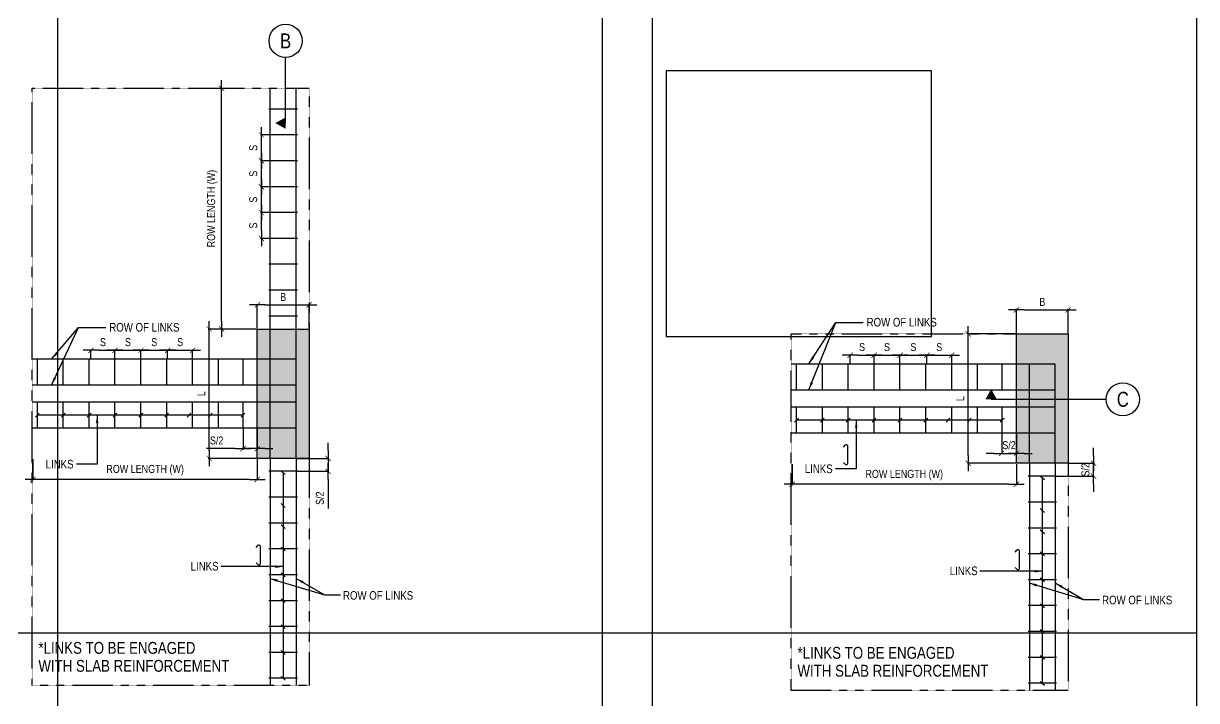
# Model space of a CAD drawing. Header units: millimetres. Extents: x 2186 to 89875, y -16050 to 57150.
# Drawn here: x 54701 to 89875, y 221 to 20525 of the extents above; entities that cross this region are included whole.
import ezdxf
from ezdxf.enums import TextEntityAlignment as Align

# ---------------------------------------------------------------- set-up
doc = ezdxf.new("R2010")
doc.units = ezdxf.units.MM
doc.linetypes.add('PHANTOM2', pattern=[1.25, 0.625, -0.125, 0.125, -0.125, 0.125, -0.125])
for name, color, linetype in [('2NDCOLUMN', 1, 'Continuous'), ('COULMN', 4, 'Continuous'), ('DIM', 4, 'Continuous'), ('RFT-DIM', 2, 'Continuous'), ('S-G-DIMS', 1, 'Continuous'), ('S-G-LEDR', 2, 'Continuous'), ('S-G-STTL', 4, 'Continuous'), ('S-LOCI-REBAR-1', 4, 'Continuous')]:
    doc.layers.add(name, color=color, linetype=linetype)
doc.layers.add('NPLT-JLA', color=193, linetype='Continuous', plot=False)
doc.styles.add('ARIAL', font='arial.ttf', dxfattribs={"width": 0.8})
doc.dimstyles.new('ARIALDIMS', dxfattribs={"dimscale": 12, "dimtxt": 20, "dimasz": 19.5, "dimexe": 2.25, "dimexo": 1.75, "dimgap": 10, "dimtad": 1, "dimzin": 3, "dimdsep": 46, "dimtxsty": 'ARIAL', "dimblk1": 'nyatick', "dimblk2": 'nyatick', "dimsah": 1, "dimcen": 2.25, "dimclrd": 1, "dimclre": 1, "dimclrt": 2, "dimadec": 0, "dimazin": 0, "dimtfac": 1, "dimtmove": 0, "dimatfit": 3, "dimfxl": 1, "dimfrac": 2, "dimtolj": 1, "dimtzin": 0, "dimarcsym": 0})

# ---------------------------------------------------------------- blocks, each defined once
blk = doc.blocks.new('nyatick')
at = {"layer": 'S-G-DIMS'}
blk.add_line((-1.005000000008295, 9.094947017729282e-13), (1.004999999997381, 9.094947017729282e-13), dxfattribs=at)
at = {"layer": 'S-G-DIMS', "const_width": 0.07999999999999999}
blk.add_lwpolyline([(0.3399999999928696, 0.3400000000001455), (-0.3400000000037835, -0.339999999999236)], dxfattribs=at)
blk = doc.blocks.new('*D694')
at = {"layer": 'Defpoints', "color": 0, "transparency": 16777216}
for p in [(59703.18899035253, 18584.37367250367), (60641.72878402803, 18584.37367250367), (61323.6826482107, 11362.0962116281)]:
    blk.add_point(p, dxfattribs=at)
at = {"layer": 'S-G-DIMS', "color": 1, "lineweight": -2, "transparency": 16777216}
for p, q in [((59724.18899035253, 18584.37367250367), (60668.72878402803, 18584.37367250367)), ((60641.72878402804, 11596.0962116281), (60641.72878402803, 18350.37367250367)), ((61302.6826482107, 11362.0962116281), (60614.72878402804, 11362.0962116281))]:
    blk.add_line(p, q, dxfattribs=at)
at = {"layer": 'S-G-DIMS', "color": 1, "lineweight": -2, "transparency": 16777216, "xscale": 234, "yscale": 234, "zscale": 234}
for p, rotation in [((60641.72878402803, 18584.37367250367), 90), ((60641.72878402804, 11362.0962116281), 270)]:
    blk.add_blockref('nyatick', p, dxfattribs=dict(at, rotation=rotation))
at = {"layer": 'S-G-DIMS', "color": 2, "transparency": 16777216, "insert": (60364.32087134044, 14973.23494206586), "char_height": 240, "attachment_point": 5, "rotation": 90, "style": 'ARIAL'}
blk.add_mtext('\\A1;ROW LENGTH (W)', dxfattribs=at)
blk = doc.blocks.new('*D695')
at = {"layer": 'Defpoints', "color": 0, "transparency": 16777216}
for p in [(60270.19857833412, 11362.0962116281), (61713.12294096948, 11362.0962116281), (61713.12294096948, 7482.383704910138)]:
    blk.add_point(p, dxfattribs=at)
at = {"layer": 'S-G-DIMS', "color": 1, "lineweight": -2, "transparency": 16777216}
for p, q in [((61692.12294096948, 11362.0962116281), (60243.19857833412, 11362.0962116281)), ((60270.19857833412, 7716.383704910138), (60270.19857833412, 11128.0962116281)), ((61692.12294096948, 7482.383704910138), (60243.19857833412, 7482.383704910138))]:
    blk.add_line(p, q, dxfattribs=at)
at = {"layer": 'S-G-DIMS', "color": 1, "lineweight": -2, "transparency": 16777216, "xscale": 234, "yscale": 234, "zscale": 234}
for p, rotation in [((60270.19857833412, 11362.0962116281), 90), ((60270.19857833412, 7482.383704910138), 270)]:
    blk.add_blockref('nyatick', p, dxfattribs=dict(at, rotation=rotation))
at = {"layer": 'S-G-DIMS', "color": 2, "transparency": 16777216, "insert": (60030.19857833411, 9422.239958269098), "char_height": 240, "attachment_point": 5, "rotation": 90, "style": 'ARIAL'}
blk.add_mtext('\\A1;L', dxfattribs=at)
blk = doc.blocks.new('*D643')
at = {"layer": 'Defpoints', "color": 0, "transparency": 16777216}
for p in [(63265.00768886422, 12083.23664926975), (61713.12294096945, 11362.09621162809), (63265.00768886422, 11362.09621162809)]:
    blk.add_point(p, dxfattribs=at)
at = {"layer": 'S-G-DIMS', "color": 1, "lineweight": -2, "transparency": 16777216}
for p, q in [((61713.12294096945, 11383.09621162809), (61713.12294096945, 12110.23664926975)), ((61947.12294096945, 12083.23664926975), (63031.00768886422, 12083.23664926975)), ((63265.00768886422, 11383.09621162809), (63265.00768886422, 12110.23664926975))]:
    blk.add_line(p, q, dxfattribs=at)
at = {"layer": 'S-G-DIMS', "color": 1, "lineweight": -2, "transparency": 16777216, "xscale": 234, "yscale": 234, "zscale": 234, "rotation": 180}
blk.add_blockref('nyatick', (61713.12294096945, 12083.23664926975), dxfattribs=at)
at = {"layer": 'S-G-DIMS', "color": 1, "lineweight": -2, "transparency": 16777216, "xscale": 234, "yscale": 234, "zscale": 234}
blk.add_blockref('nyatick', (63265.00768886422, 12083.23664926975), dxfattribs=at)
at = {"layer": 'S-G-DIMS', "color": 2, "transparency": 16777216, "insert": (62489.06531491684, 12323.23664926975), "char_height": 240, "attachment_point": 5, "style": 'ARIAL'}
blk.add_mtext('\\A1;B', dxfattribs=at)
blk = doc.blocks.new('*D690')
at = {"layer": 'Defpoints', "color": 0, "transparency": 16777216}
for p in [(57445.43965676561, 10722.9203110379), (56723.86843794235, 10456.82966886924), (57445.43965676561, 10456.82966886924)]:
    blk.add_point(p, dxfattribs=at)
at = {"layer": 'S-G-DIMS', "color": 1, "lineweight": -2, "transparency": 16777216}
for p, q in [((56723.86843794235, 10477.82966886924), (56723.86843794235, 10749.9203110379)), ((56957.86843794235, 10722.9203110379), (57211.43965676561, 10722.9203110379)), ((57445.43965676561, 10477.82966886924), (57445.43965676561, 10749.9203110379))]:
    blk.add_line(p, q, dxfattribs=at)
at = {"layer": 'S-G-DIMS', "color": 1, "lineweight": -2, "transparency": 16777216, "xscale": 234, "yscale": 234, "zscale": 234, "rotation": 180}
blk.add_blockref('nyatick', (56723.86843794235, 10722.9203110379), dxfattribs=at)
at = {"layer": 'S-G-DIMS', "color": 1, "lineweight": -2, "transparency": 16777216, "xscale": 234, "yscale": 234, "zscale": 234}
blk.add_blockref('nyatick', (57445.43965676561, 10722.9203110379), dxfattribs=at)
at = {"layer": 'S-G-DIMS', "color": 2, "transparency": 16777216, "insert": (57084.65404735398, 10967.01308047856), "char_height": 240, "attachment_point": 5, "style": 'ARIAL'}
blk.add_mtext('\\A1;S', dxfattribs=at)
blk = doc.blocks.new('*D627')
at = {"layer": 'Defpoints', "color": 0, "transparency": 16777216}
for p in [(58221.38212171028, 10722.9203110379), (57445.43965676561, 10456.82966886924), (58221.38212171028, 10456.82966886924)]:
    blk.add_point(p, dxfattribs=at)
at = {"layer": 'S-G-DIMS', "color": 1, "lineweight": -2, "transparency": 16777216}
for p, q in [((57445.43965676561, 10477.82966886924), (57445.43965676561, 10749.9203110379)), ((57679.43965676561, 10722.9203110379), (57987.38212171028, 10722.9203110379)), ((58221.38212171028, 10477.82966886924), (58221.38212171028, 10749.9203110379))]:
    blk.add_line(p, q, dxfattribs=at)
at = {"layer": 'S-G-DIMS', "color": 1, "lineweight": -2, "transparency": 16777216, "xscale": 234, "yscale": 234, "zscale": 234, "rotation": 180}
blk.add_blockref('nyatick', (57445.43965676561, 10722.9203110379), dxfattribs=at)
at = {"layer": 'S-G-DIMS', "color": 1, "lineweight": -2, "transparency": 16777216, "xscale": 234, "yscale": 234, "zscale": 234}
blk.add_blockref('nyatick', (58221.38212171028, 10722.9203110379), dxfattribs=at)
at = {"layer": 'S-G-DIMS', "color": 2, "transparency": 16777216, "insert": (57833.41088923794, 10967.01308047856), "char_height": 240, "attachment_point": 5, "style": 'ARIAL'}
blk.add_mtext('\\A1;S', dxfattribs=at)
blk = doc.blocks.new('*D628')
at = {"layer": 'Defpoints', "color": 0, "transparency": 16777216}
for p in [(59024.51007321972, 10722.91157529785), (58221.38212171028, 10456.82966886924), (59024.51007321972, 10456.82966886924)]:
    blk.add_point(p, dxfattribs=at)
at = {"layer": 'S-G-DIMS', "color": 1, "lineweight": -2, "transparency": 16777216}
for p, q in [((58221.38212171028, 10477.82966886924), (58221.38212171028, 10749.91157529785)), ((58455.38212171028, 10722.91157529785), (58790.51007321972, 10722.91157529785)), ((59024.51007321972, 10477.82966886924), (59024.51007321972, 10749.91157529785))]:
    blk.add_line(p, q, dxfattribs=at)
at = {"layer": 'S-G-DIMS', "color": 1, "lineweight": -2, "transparency": 16777216, "xscale": 234, "yscale": 234, "zscale": 234, "rotation": 180}
blk.add_blockref('nyatick', (58221.38212171028, 10722.91157529785), dxfattribs=at)
at = {"layer": 'S-G-DIMS', "color": 1, "lineweight": -2, "transparency": 16777216, "xscale": 234, "yscale": 234, "zscale": 234}
blk.add_blockref('nyatick', (59024.51007321972, 10722.91157529785), dxfattribs=at)
at = {"layer": 'S-G-DIMS', "color": 2, "transparency": 16777216, "insert": (58622.946097465, 10967.0043447385), "char_height": 240, "attachment_point": 5, "style": 'ARIAL'}
blk.add_mtext('\\A1;S', dxfattribs=at)
blk = doc.blocks.new('*D629')
at = {"layer": 'Defpoints', "color": 0, "transparency": 16777216}
for p in [(59773.26691510371, 10722.90939136283), (59024.51007321972, 10456.82966886924), (59773.26691510371, 10456.82966886924)]:
    blk.add_point(p, dxfattribs=at)
at = {"layer": 'S-G-DIMS', "color": 1, "lineweight": -2, "transparency": 16777216}
for p, q in [((59024.51007321972, 10477.82966886924), (59024.51007321972, 10749.90939136283)), ((59258.51007321972, 10722.90939136283), (59539.26691510371, 10722.90939136283)), ((59773.26691510371, 10477.82966886924), (59773.26691510371, 10749.90939136283))]:
    blk.add_line(p, q, dxfattribs=at)
at = {"layer": 'S-G-DIMS', "color": 1, "lineweight": -2, "transparency": 16777216, "xscale": 234, "yscale": 234, "zscale": 234, "rotation": 180}
blk.add_blockref('nyatick', (59024.51007321972, 10722.90939136283), dxfattribs=at)
at = {"layer": 'S-G-DIMS', "color": 1, "lineweight": -2, "transparency": 16777216, "xscale": 234, "yscale": 234, "zscale": 234}
blk.add_blockref('nyatick', (59773.26691510371, 10722.90939136283), dxfattribs=at)
at = {"layer": 'S-G-DIMS', "color": 2, "transparency": 16777216, "insert": (59398.88849416171, 10967.00216080349), "char_height": 240, "attachment_point": 5, "style": 'ARIAL'}
blk.add_mtext('\\A1;S', dxfattribs=at)
blk = doc.blocks.new('*D630')
at = {"layer": 'Defpoints', "color": 0, "transparency": 16777216}
for p in [(61836.0167406243, 14853.83630290892), (62102.11006721275, 14853.83630290892), (62102.11006721275, 14077.89511192634)]:
    blk.add_point(p, dxfattribs=at)
at = {"layer": 'S-G-DIMS', "color": 1, "lineweight": -2, "transparency": 16777216}
for p, q in [((62081.11006721275, 14853.83630290892), (61809.0167406243, 14853.83630290892)), ((61836.0167406243, 14311.89511192634), (61836.0167406243, 14619.83630290892)), ((62081.11006721275, 14077.89511192634), (61809.0167406243, 14077.89511192634))]:
    blk.add_line(p, q, dxfattribs=at)
at = {"layer": 'S-G-DIMS', "color": 1, "lineweight": -2, "transparency": 16777216, "xscale": 234, "yscale": 234, "zscale": 234}
for p, rotation in [((61836.0167406243, 14853.83630290892), 90), ((61836.0167406243, 14077.89511192634), 270)]:
    blk.add_blockref('nyatick', p, dxfattribs=dict(at, rotation=rotation))
at = {"layer": 'S-G-DIMS', "color": 2, "transparency": 16777216, "insert": (61591.92397118363, 14465.86570741761), "char_height": 240, "attachment_point": 5, "rotation": 90, "style": 'ARIAL'}
blk.add_mtext('\\A1;S', dxfattribs=at)
blk = doc.blocks.new('*D631')
at = {"layer": 'Defpoints', "color": 0, "transparency": 16777216}
for p in [(61836.01696811753, 15629.77894984819), (62102.11006721275, 15629.77894984819), (62102.11006721275, 14853.83630290892)]:
    blk.add_point(p, dxfattribs=at)
at = {"layer": 'S-G-DIMS', "color": 1, "lineweight": -2, "transparency": 16777216}
for p, q in [((62081.11006721275, 15629.77894984819), (61809.01696811753, 15629.77894984819)), ((61836.01696811753, 15087.83630290892), (61836.01696811753, 15395.77894984819)), ((62081.11006721275, 14853.83630290892), (61809.01696811753, 14853.83630290892))]:
    blk.add_line(p, q, dxfattribs=at)
at = {"layer": 'S-G-DIMS', "color": 1, "lineweight": -2, "transparency": 16777216, "xscale": 234, "yscale": 234, "zscale": 234}
for p, rotation in [((61836.01696811753, 15629.77894984819), 90), ((61836.01696811753, 14853.83630290892), 270)]:
    blk.add_blockref('nyatick', p, dxfattribs=dict(at, rotation=rotation))
at = {"layer": 'S-G-DIMS', "color": 2, "transparency": 16777216, "insert": (61591.92419867686, 15241.80762637853), "char_height": 240, "attachment_point": 5, "rotation": 90, "style": 'ARIAL'}
blk.add_mtext('\\A1;S', dxfattribs=at)
blk = doc.blocks.new('*D632')
at = {"layer": 'Defpoints', "color": 0, "transparency": 16777216}
for p in [(61836.01887906066, 16405.72014083077), (62102.11006721275, 16405.72014083077), (62102.11006721275, 15629.77894984819)]:
    blk.add_point(p, dxfattribs=at)
at = {"layer": 'S-G-DIMS', "color": 1, "lineweight": -2, "transparency": 16777216}
for p, q in [((62081.11006721275, 16405.72014083077), (61809.01887906066, 16405.72014083077)), ((61836.01887906067, 15863.77894984819), (61836.01887906067, 16171.72014083077)), ((62081.11006721275, 15629.77894984819), (61809.01887906067, 15629.77894984819))]:
    blk.add_line(p, q, dxfattribs=at)
at = {"layer": 'S-G-DIMS', "color": 1, "lineweight": -2, "transparency": 16777216, "xscale": 234, "yscale": 234, "zscale": 234}
for p, rotation in [((61836.01887906066, 16405.72014083077), 90), ((61836.01887906067, 15629.77894984819), 270)]:
    blk.add_blockref('nyatick', p, dxfattribs=dict(at, rotation=rotation))
at = {"layer": 'S-G-DIMS', "color": 2, "transparency": 16777216, "insert": (61591.92610962, 16017.74954533946), "char_height": 240, "attachment_point": 5, "rotation": 90, "style": 'ARIAL'}
blk.add_mtext('\\A1;S', dxfattribs=at)
blk = doc.blocks.new('*D633')
at = {"layer": 'Defpoints', "color": 0, "transparency": 16777216}
for p in [(61836.01783259181, 17181.66424372671), (62102.11006721275, 17181.66424372671), (62102.11006721275, 16405.72014083077)]:
    blk.add_point(p, dxfattribs=at)
at = {"layer": 'S-G-DIMS', "color": 1, "lineweight": -2, "transparency": 16777216}
for p, q in [((62081.11006721275, 17181.66424372671), (61809.01783259181, 17181.66424372671)), ((61836.01783259181, 16639.72014083077), (61836.01783259181, 16947.66424372671)), ((62081.11006721275, 16405.72014083077), (61809.01783259181, 16405.72014083077))]:
    blk.add_line(p, q, dxfattribs=at)
at = {"layer": 'S-G-DIMS', "color": 1, "lineweight": -2, "transparency": 16777216, "xscale": 234, "yscale": 234, "zscale": 234}
for p, rotation in [((61836.01783259181, 17181.66424372671), 90), ((61836.01783259181, 16405.72014083077), 270)]:
    blk.add_blockref('nyatick', p, dxfattribs=dict(at, rotation=rotation))
at = {"layer": 'S-G-DIMS', "color": 2, "transparency": 16777216, "insert": (61591.92506315115, 16793.69219227872), "char_height": 240, "attachment_point": 5, "rotation": 90, "style": 'ARIAL'}
blk.add_mtext('\\A1;S', dxfattribs=at)
blk = doc.blocks.new('*D691')
at = {"layer": 'Defpoints', "color": 0, "transparency": 16777216}
for p in [(61284.37341040201, 8387.650247668993), (61713.12294096945, 8387.650247668993), (61713.12294096945, 7774.468269599914)]:
    blk.add_point(p, dxfattribs=at)
at = {"layer": 'S-G-DIMS', "color": 1, "lineweight": -2, "transparency": 16777216}
for p, q in [((61284.37341040201, 8366.650247668993), (61284.37341040201, 7747.468269599914)), ((61713.12294096945, 8366.650247668993), (61713.12294096945, 7747.468269599914)), ((61050.37341040201, 7774.468269599914), (60186.37677895351, 7774.468269599914)), ((61713.12294096945, 7774.468269599914), (61284.37341040201, 7774.468269599914)), ((61947.12294096945, 7774.468269599914), (62181.12294096945, 7774.468269599914))]:
    blk.add_line(p, q, dxfattribs=at)
at = {"layer": 'S-G-DIMS', "color": 1, "lineweight": -2, "transparency": 16777216, "xscale": 234, "yscale": 234, "zscale": 234}
blk.add_blockref('nyatick', (61284.37341040201, 7774.468269599914), dxfattribs=at)
at = {"layer": 'S-G-DIMS', "color": 1, "lineweight": -2, "transparency": 16777216, "xscale": 234, "yscale": 234, "zscale": 234, "rotation": 180}
blk.add_blockref('nyatick', (61713.12294096945, 7774.468269599914), dxfattribs=at)
at = {"layer": 'S-G-DIMS', "color": 2, "transparency": 16777216, "insert": (60494.57868891259, 8018.561039040569), "char_height": 240, "attachment_point": 5, "style": 'ARIAL'}
blk.add_mtext('\\A1;S/2', dxfattribs=at)
blk = doc.blocks.new('*D692')
at = {"layer": 'Defpoints', "color": 0, "transparency": 16777216}
for p in [(62876.02060811964, 7482.383704910138), (63833.10504637133, 7482.383704910139), (62876.02060811964, 7094.412745429672)]:
    blk.add_point(p, dxfattribs=at)
at = {"layer": 'S-G-DIMS', "color": 1, "lineweight": -2, "transparency": 16777216}
for p, q in [((63833.10504637133, 7716.383704910139), (63833.10504637133, 7950.383704910139)), ((62897.02060811964, 7482.383704910138), (63860.10504637133, 7482.383704910139)), ((63833.10504637133, 7482.383704910139), (63833.10504637133, 7094.412745429673)), ((62897.02060811964, 7094.412745429672), (63860.10504637133, 7094.412745429673)), ((63833.10504637133, 6860.412745429673), (63833.10504637133, 5980.655919721809))]:
    blk.add_line(p, q, dxfattribs=at)
at = {"layer": 'S-G-DIMS', "color": 1, "lineweight": -2, "transparency": 16777216, "xscale": 234, "yscale": 234, "zscale": 234}
for p, rotation in [((63833.10504637133, 7482.383704910139), 270), ((63833.10504637133, 7094.412745429673), 90)]:
    blk.add_blockref('nyatick', p, dxfattribs=dict(at, rotation=rotation))
at = {"layer": 'S-G-DIMS', "color": 2, "transparency": 16777216, "insert": (63589.01227693066, 6288.857829680863), "char_height": 240, "attachment_point": 5, "rotation": 90, "style": 'ARIAL'}
blk.add_mtext('\\A1;S/2', dxfattribs=at)
blk = doc.blocks.new('*D642')
at = {"layer": 'Defpoints', "color": 0, "transparency": 16777216}
for p in [(54986.31686427628, 7482.383704910135), (61713.12294096945, 7482.383704910135), (54986.31686427628, 6852.707921633089)]:
    blk.add_point(p, dxfattribs=at)
at = {"layer": 'S-G-DIMS', "color": 1, "lineweight": -2, "transparency": 16777216}
for p, q in [((54986.31686427628, 7461.383704910135), (54986.31686427628, 6825.707921633089)), ((61713.12294096945, 7461.383704910135), (61713.12294096945, 6825.707921633089)), ((61479.12294096945, 6852.707921633089), (55220.31686427628, 6852.707921633089))]:
    blk.add_line(p, q, dxfattribs=at)
at = {"layer": 'S-G-DIMS', "color": 1, "lineweight": -2, "transparency": 16777216, "xscale": 234, "yscale": 234, "zscale": 234, "rotation": 180}
blk.add_blockref('nyatick', (54986.31686427628, 6852.707921633089), dxfattribs=at)
at = {"layer": 'S-G-DIMS', "color": 1, "lineweight": -2, "transparency": 16777216, "xscale": 234, "yscale": 234, "zscale": 234}
blk.add_blockref('nyatick', (61713.12294096945, 6852.707921633089), dxfattribs=at)
at = {"layer": 'S-G-DIMS', "color": 2, "transparency": 16777216, "insert": (58349.71990262286, 7130.115834320674), "char_height": 240, "attachment_point": 5, "style": 'ARIAL'}
blk.add_mtext('\\A1;ROW LENGTH (W)', dxfattribs=at)
blk = doc.blocks.new('*D703')
at = {"layer": 'Defpoints', "color": 0, "transparency": 16777216}
for p in [(83031.57233696282, 11214.10062974962), (84474.4972583784, 11214.10062974962), (84474.49725873384, 7334.388632403217)]:
    blk.add_point(p, dxfattribs=at)
at = {"layer": 'S-G-DIMS', "color": 1, "lineweight": -2, "transparency": 16777216}
for p, q in [((84453.4972583784, 11214.10062974962), (83004.57233696282, 11214.10062974962)), ((83031.57233696282, 7568.388632403216), (83031.57233696282, 10980.10062974962)), ((84453.49725873384, 7334.388632403217), (83004.57233696282, 7334.388632403216))]:
    blk.add_line(p, q, dxfattribs=at)
at = {"layer": 'S-G-DIMS', "color": 1, "lineweight": -2, "transparency": 16777216, "xscale": 234, "yscale": 234, "zscale": 234}
for p, rotation in [((83031.57233696282, 11214.10062974962), 90), ((83031.57233696282, 7334.388632403216), 270)]:
    blk.add_blockref('nyatick', p, dxfattribs=dict(at, rotation=rotation))
at = {"layer": 'S-G-DIMS', "color": 2, "transparency": 16777216, "insert": (82791.57233696281, 9274.244631076392), "char_height": 240, "attachment_point": 5, "rotation": 90, "style": 'ARIAL'}
blk.add_mtext('\\A1;L', dxfattribs=at)
blk = doc.blocks.new('*D667')
at = {"layer": 'Defpoints', "color": 0, "transparency": 16777216}
for p in [(86026.3820574591, 11935.24119251256), (84474.49725908926, 11214.10062974961), (86026.3820574591, 11214.10062974961)]:
    blk.add_point(p, dxfattribs=at)
at = {"layer": 'S-G-DIMS', "color": 1, "lineweight": -2, "transparency": 16777216}
for p, q in [((84474.49725908926, 11235.10062974961), (84474.49725908926, 11962.24119251256)), ((86026.3820574591, 11235.10062974961), (86026.3820574591, 11962.24119251256)), ((84708.49725908926, 11935.24119251256), (85792.3820574591, 11935.24119251256))]:
    blk.add_line(p, q, dxfattribs=at)
at = {"layer": 'S-G-DIMS', "color": 1, "lineweight": -2, "transparency": 16777216, "xscale": 234, "yscale": 234, "zscale": 234, "rotation": 180}
blk.add_blockref('nyatick', (84474.49725908926, 11935.24119251256), dxfattribs=at)
at = {"layer": 'S-G-DIMS', "color": 1, "lineweight": -2, "transparency": 16777216, "xscale": 234, "yscale": 234, "zscale": 234}
blk.add_blockref('nyatick', (86026.3820574591, 11935.24119251256), dxfattribs=at)
at = {"layer": 'S-G-DIMS', "color": 2, "transparency": 16777216, "insert": (85250.43965827418, 12175.24119251256), "char_height": 240, "attachment_point": 5, "style": 'ARIAL'}
blk.add_mtext('\\A1;B', dxfattribs=at)
blk = doc.blocks.new('*D705')
at = {"layer": 'Defpoints', "color": 0, "transparency": 16777216}
for p in [(80206.81406268361, 10574.92621035363), (79485.24277916693, 10308.83449683402), (80206.81406268361, 10308.83449541219)]:
    blk.add_point(p, dxfattribs=at)
at = {"layer": 'S-G-DIMS', "color": 1, "lineweight": -2, "transparency": 16777216}
for p, q in [((79485.24277916693, 10329.83449683402), (79485.24277916693, 10601.92621035363)), ((79719.24277916693, 10574.92621035363), (79972.81406268361, 10574.92621035363)), ((80206.81406268361, 10329.83449541219), (80206.81406268361, 10601.92621035363))]:
    blk.add_line(p, q, dxfattribs=at)
at = {"layer": 'S-G-DIMS', "color": 1, "lineweight": -2, "transparency": 16777216, "xscale": 234, "yscale": 234, "zscale": 234, "rotation": 180}
blk.add_blockref('nyatick', (79485.24277916693, 10574.92621035363), dxfattribs=at)
at = {"layer": 'S-G-DIMS', "color": 1, "lineweight": -2, "transparency": 16777216, "xscale": 234, "yscale": 234, "zscale": 234}
blk.add_blockref('nyatick', (80206.81406268361, 10574.92621035363), dxfattribs=at)
at = {"layer": 'S-G-DIMS', "color": 2, "transparency": 16777216, "insert": (79846.02842092527, 10819.01897979429), "char_height": 240, "attachment_point": 5, "style": 'ARIAL'}
blk.add_mtext('\\A1;S', dxfattribs=at)
blk = doc.blocks.new('*D668')
at = {"layer": 'Defpoints', "color": 0, "transparency": 16777216}
for p in [(80982.75646186853, 10574.92621106454), (80206.81406161722, 10308.83449683402), (80982.75646186853, 10308.83449718948)]:
    blk.add_point(p, dxfattribs=at)
at = {"layer": 'S-G-DIMS', "color": 1, "lineweight": -2, "transparency": 16777216}
for p, q in [((80206.81406161722, 10329.83449683402), (80206.81406161722, 10601.92621106454)), ((80440.81406161722, 10574.92621106454), (80748.75646186853, 10574.92621106454)), ((80982.75646186853, 10329.83449718948), (80982.75646186853, 10601.92621106454))]:
    blk.add_line(p, q, dxfattribs=at)
at = {"layer": 'S-G-DIMS', "color": 1, "lineweight": -2, "transparency": 16777216, "xscale": 234, "yscale": 234, "zscale": 234, "rotation": 180}
blk.add_blockref('nyatick', (80206.81406161722, 10574.92621106454), dxfattribs=at)
at = {"layer": 'S-G-DIMS', "color": 1, "lineweight": -2, "transparency": 16777216, "xscale": 234, "yscale": 234, "zscale": 234}
blk.add_blockref('nyatick', (80982.75646186853, 10574.92621106454), dxfattribs=at)
at = {"layer": 'S-G-DIMS', "color": 2, "transparency": 16777216, "insert": (80594.78526174287, 10819.0189805052), "char_height": 240, "attachment_point": 5, "style": 'ARIAL'}
blk.add_mtext('\\A1;S', dxfattribs=at)
blk = doc.blocks.new('*D669')
at = {"layer": 'Defpoints', "color": 0, "transparency": 16777216}
for p in [(81785.88441977621, 10574.92621213092), (80982.75646151305, 10308.83449861132), (81785.88441977621, 10308.83449718948)]:
    blk.add_point(p, dxfattribs=at)
at = {"layer": 'S-G-DIMS', "color": 1, "lineweight": -2, "transparency": 16777216}
for p, q in [((80982.75646151305, 10329.83449861132), (80982.75646151305, 10601.92621213092)), ((81216.75646151305, 10574.92621213092), (81551.88441977621, 10574.92621213092)), ((81785.88441977621, 10329.83449718948), (81785.88441977621, 10601.92621213092))]:
    blk.add_line(p, q, dxfattribs=at)
at = {"layer": 'S-G-DIMS', "color": 1, "lineweight": -2, "transparency": 16777216, "xscale": 234, "yscale": 234, "zscale": 234, "rotation": 180}
blk.add_blockref('nyatick', (80982.75646151305, 10574.92621213092), dxfattribs=at)
at = {"layer": 'S-G-DIMS', "color": 1, "lineweight": -2, "transparency": 16777216, "xscale": 234, "yscale": 234, "zscale": 234}
blk.add_blockref('nyatick', (81785.88441977621, 10574.92621213092), dxfattribs=at)
at = {"layer": 'S-G-DIMS', "color": 2, "transparency": 16777216, "insert": (81384.32044064463, 10819.01898157158), "char_height": 240, "attachment_point": 5, "style": 'ARIAL'}
blk.add_mtext('\\A1;S', dxfattribs=at)
blk = doc.blocks.new('*D670')
at = {"layer": 'Defpoints', "color": 0, "transparency": 16777216}
for p in [(82534.64126059378, 10574.92621284184), (81785.88441942073, 10308.83449861132), (82534.64126059378, 10308.83449541219)]:
    blk.add_point(p, dxfattribs=at)
at = {"layer": 'S-G-DIMS', "color": 1, "lineweight": -2, "transparency": 16777216}
for p, q in [((81785.88441942073, 10329.83449861132), (81785.88441942073, 10601.92621284184)), ((82019.88441942073, 10574.92621284184), (82300.64126059378, 10574.92621284184)), ((82534.64126059378, 10329.83449541219), (82534.64126059378, 10601.92621284184))]:
    blk.add_line(p, q, dxfattribs=at)
at = {"layer": 'S-G-DIMS', "color": 1, "lineweight": -2, "transparency": 16777216, "xscale": 234, "yscale": 234, "zscale": 234, "rotation": 180}
blk.add_blockref('nyatick', (81785.88441942073, 10574.92621284184), dxfattribs=at)
at = {"layer": 'S-G-DIMS', "color": 1, "lineweight": -2, "transparency": 16777216, "xscale": 234, "yscale": 234, "zscale": 234}
blk.add_blockref('nyatick', (82534.64126059378, 10574.92621284184), dxfattribs=at)
at = {"layer": 'S-G-DIMS', "color": 2, "transparency": 16777216, "insert": (82160.26284000726, 10819.0189822825), "char_height": 240, "attachment_point": 5, "style": 'ARIAL'}
blk.add_mtext('\\A1;S', dxfattribs=at)
blk = doc.blocks.new('*D706')
at = {"layer": 'Defpoints', "color": 0, "transparency": 16777216}
for p in [(84032.15494187354, 8239.654763186052), (84474.49725873381, 8239.654763186052), (84474.49725873381, 7633.272837257391)]:
    blk.add_point(p, dxfattribs=at)
at = {"layer": 'S-G-DIMS', "color": 1, "lineweight": -2, "transparency": 16777216}
for p, q in [((84032.15494187354, 8218.654763186052), (84032.15494187354, 7606.272837257391)), ((84474.49725873381, 8218.654763186052), (84474.49725873381, 7606.272837257391)), ((83798.15494187354, 7633.272837257391), (83564.15494187354, 7633.272837257391)), ((84032.15494187354, 7633.272837257391), (84474.49725873381, 7633.272837257391)), ((84708.49725873381, 7633.272837257391), (84942.49725873381, 7633.272837257391))]:
    blk.add_line(p, q, dxfattribs=at)
at = {"layer": 'S-G-DIMS', "color": 1, "lineweight": -2, "transparency": 16777216, "xscale": 234, "yscale": 234, "zscale": 234}
blk.add_blockref('nyatick', (84032.15494187354, 7633.272837257391), dxfattribs=at)
at = {"layer": 'S-G-DIMS', "color": 1, "lineweight": -2, "transparency": 16777216, "xscale": 234, "yscale": 234, "zscale": 234, "rotation": 180}
blk.add_blockref('nyatick', (84474.49725873381, 7633.272837257391), dxfattribs=at)
at = {"layer": 'S-G-DIMS', "color": 2, "transparency": 16777216, "insert": (84253.32610030368, 7877.365606698046), "char_height": 240, "attachment_point": 5, "style": 'ARIAL'}
blk.add_mtext('\\A1;S/2', dxfattribs=at)
blk = doc.blocks.new('*D707')
at = {"layer": 'Defpoints', "color": 0, "transparency": 16777216}
for p in [(86026.38205836175, 7334.388632342565), (86788.89508389817, 7334.388632342565), (85639.42677174121, 6946.4174336994)]:
    blk.add_point(p, dxfattribs=at)
at = {"layer": 'S-G-DIMS', "color": 1, "lineweight": -2, "transparency": 16777216}
for p, q in [((86788.89508389817, 7568.388632342565), (86788.89508389817, 7802.388632342565)), ((86047.38205836175, 7334.388632342565), (86815.89508389817, 7334.388632342565)), ((86788.89508389817, 6946.4174336994), (86788.89508389817, 7334.388632342565)), ((85660.42677174121, 6946.4174336994), (86815.89508389817, 6946.4174336994)), ((86788.89508389817, 6712.4174336994), (86788.89508389817, 6478.4174336994))]:
    blk.add_line(p, q, dxfattribs=at)
at = {"layer": 'S-G-DIMS', "color": 1, "lineweight": -2, "transparency": 16777216, "xscale": 234, "yscale": 234, "zscale": 234}
for p, rotation in [((86788.89508389817, 7334.388632342565), 270), ((86788.89508389817, 6946.4174336994), 90)]:
    blk.add_blockref('nyatick', p, dxfattribs=dict(at, rotation=rotation))
at = {"layer": 'S-G-DIMS', "color": 2, "transparency": 16777216, "insert": (86544.8023144575, 7140.403033020956), "char_height": 240, "attachment_point": 5, "rotation": 90, "style": 'ARIAL'}
blk.add_mtext('\\A1;S/2', dxfattribs=at)
blk = doc.blocks.new('*D688')
at = {"layer": 'Defpoints', "color": 0, "transparency": 16777216}
for p in [(77747.69119448168, 7334.388640223297), (84474.49725908926, 7334.388632403214), (77747.69119448168, 6704.719011704517)]:
    blk.add_point(p, dxfattribs=at)
at = {"layer": 'S-G-DIMS', "color": 1, "lineweight": -2, "transparency": 16777216}
for p, q in [((77747.69119448168, 7313.388640223297), (77747.69119448168, 6677.719011704517)), ((84474.49725908926, 7313.388632403214), (84474.49725908926, 6677.719011704517)), ((84240.49725908926, 6704.719011704517), (77981.69119448168, 6704.719011704517))]:
    blk.add_line(p, q, dxfattribs=at)
at = {"layer": 'S-G-DIMS', "color": 1, "lineweight": -2, "transparency": 16777216, "xscale": 234, "yscale": 234, "zscale": 234, "rotation": 180}
blk.add_blockref('nyatick', (77747.69119448168, 6704.719011704517), dxfattribs=at)
at = {"layer": 'S-G-DIMS', "color": 1, "lineweight": -2, "transparency": 16777216, "xscale": 234, "yscale": 234, "zscale": 234}
blk.add_blockref('nyatick', (84474.49725908926, 6704.719011704517), dxfattribs=at)
at = {"layer": 'S-G-DIMS', "color": 2, "transparency": 16777216, "insert": (81111.09422678547, 6982.126924392102), "char_height": 240, "attachment_point": 5, "style": 'ARIAL'}
blk.add_mtext('\\A1;ROW LENGTH (W)', dxfattribs=at)

msp = doc.modelspace()

# ---------------------------------------------------------------- hatches: boundary and pattern name
for points in [[(61713.12294096945, 7482.383704910135), (63265.00768886422, 7482.383704910135), (63265.00768886422, 11362.09621162809), (61713.12294096945, 11362.09621162809)], [(84474.49725873381, 7334.388632403214), (86026.38205781457, 7334.388632403214), (86026.38205817001, 11214.10063188236), (84474.49725908926, 11214.1006333042)]]:
    msp.add_hatch(color=8).paths.add_polyline_path(points)

# ---------------------------------------------------------------- linework, layer by layer
at = {"color": 0, "linetype": 'ByBlock', "lineweight": -2}
msp.add_line((55543.52076603702, 9680.887021929972), (55625.59547882117, 9856.65435265741), dxfattribs=at)
at = {"layer": '2NDCOLUMN', "color": 1}
for p, q in [((62915.43258187128, 17957.60689066596), (62062.69809346105, 17957.60689066596)), ((62915.43258187128, 17181.6642437267), (62062.69809346105, 17181.6642437267)), ((62915.43258187128, 16405.72014083077), (62062.69809346105, 16405.72014083077)), ((62915.43258187128, 15629.77894984818), (62062.69809346105, 15629.77894984818)), ((62915.43258187128, 14853.83630290892), (62062.69809346105, 14853.83630290892)), ((62915.43258187128, 14077.89511192634), (62062.69809346105, 14077.89511192634)), ((62915.43258187128, 13301.95173700873), (62062.69809346105, 13301.95173700873)), ((62915.43258187128, 12526.00836209114), (62062.69809346105, 12526.00836209114)), ((62915.43258187128, 11750.06717110855), (62062.69809346105, 11750.06717110855)), ((55117.61253492348, 9680.887021929972), (55117.61253492348, 10456.82966886924)), ((55893.55490887084, 9680.887021929972), (55893.55490887084, 10456.82966886924)), ((56669.49737381551, 9680.887021929972), (56669.49737381551, 10456.82966886924)), ((57445.43965676561, 9680.887021929972), (57445.43965676561, 10456.82966886924)), ((58221.38212171028, 9680.887021929972), (58221.38212171028, 10456.82966886924)), ((58997.32454115633, 9680.887021929972), (58997.32454115633, 10456.82966886924)), ((59773.26691510371, 9680.887021929972), (59773.26691510371, 10456.82966886924)), ((59773.26691510371, 9680.887021929972), (59773.26691510371, 10456.82966886924)), ((60549.20938004839, 9680.887021929972), (60549.20938004839, 10456.82966886924)), ((61284.37341040201, 9680.887021929972), (61284.37341040201, 10456.82966886924)), ((77878.98686335157, 9532.892097293654), (77878.9868629961, 10308.83449718948)), ((78654.92926324741, 9532.892095871823), (78654.92926289194, 10308.83449541219)), ((79430.87166278777, 9532.892097293654), (79430.87166314322, 10308.83449541219)), ((80206.81406197269, 9532.892095516363), (80206.81406197269, 10308.83449541219)), ((80982.75646151305, 9532.892095516363), (80982.75646151305, 10308.83449541219)), ((81758.69886069797, 9532.892097293654), (81758.69886105342, 10308.83449541219)), ((82534.64126023834, 9532.892095516363), (82534.64126023834, 10308.83449541219)), ((82534.64126023834, 9532.892095516363), (82534.64126023834, 10308.83449541219)), ((83310.58366013417, 9532.892095871823), (83310.5836597787, 10308.83449541219)), ((84045.7477217681, 9532.892095871823), (84045.74772105721, 10308.83449683402)), ((55117.61253492348, 8387.650247668993), (55117.61253492348, 9163.592166629911)), ((55893.55490887084, 8387.650247668993), (55893.55490887084, 9163.592166629911)), ((56669.49737381551, 8387.650247668993), (56669.49737381551, 9163.592166629911)), ((57445.43965676561, 8387.650247668993), (57445.43965676561, 9163.592166629911)), ((58221.38212171028, 8387.650247668993), (58221.38212171028, 9163.592166629911)), ((58997.32454115633, 8387.650247668993), (58997.32454115633, 9163.592166629911)), ((59773.26691510371, 8387.650247668993), (59773.26691510371, 9163.592166629911)), ((59773.26691510371, 8387.650247668993), (59773.26691510371, 9163.592166629911)), ((60549.20938004839, 8387.650247668993), (60549.20938004839, 9163.592166629911)), ((61284.37341040201, 8387.650247668993), (61284.37341040201, 9163.592166629911)), ((77878.98686406249, 8239.654763541512), (77878.9868629961, 9015.597163081875)), ((78654.92926431377, 8239.654763541512), (78654.92926431377, 9015.597163081875)), ((79430.87166314322, 8239.654763541512), (79430.87166314322, 9015.597163081875)), ((80206.81406197269, 8239.654763541512), (80206.81406197269, 9015.597163081875)), ((80982.75646151305, 8239.654763541512), (80982.75646151305, 9015.597162015503)), ((81758.69886105342, 8239.654763541512), (81758.69886140889, 9015.597163081875)), ((82534.64126059378, 8239.654763186052), (82534.64126023834, 9015.597163081875)), ((82534.64126059378, 8239.654763186052), (82534.64126023834, 9015.597163081875)), ((83310.58366013417, 8239.654763186052), (83310.58366013417, 9015.597162015503)), ((84045.7477217681, 8239.654763541512), (84045.74772212357, 9015.597163081875)), ((62915.43258187128, 7094.412745429669), (62062.69809346105, 7094.412745429669)), ((85676.80691492034, 6946.417433699396), (84824.07240304988, 6946.417433699396)), ((62915.43258187128, 6318.470826468743), (62062.69809346105, 6318.470826468743)), ((85676.80691456486, 6170.475034869945), (84824.07240304988, 6170.475034869945)), ((62915.43258187128, 5542.528179529487), (62062.69809346105, 5542.528179529487)), ((85676.80691456486, 5394.532633907736), (84824.07240269441, 5394.532633907736)), ((62915.43258187128, 4766.584804611884), (62062.69809346105, 4766.584804611884)), ((85676.80691456486, 4618.590235078285), (84824.07240269441, 4618.590235078285)), ((62915.43258187128, 3990.642885650966), (62062.69809346105, 3990.642885650966)), ((85676.80691456486, 3842.647835537915), (84824.07240304988, 3842.647835537915)), ((62915.43258187128, 3214.700238711703), (62062.69809346105, 3214.700238711703)), ((85676.80691456486, 3066.705436708457), (84824.07240304988, 3066.705436708457)), ((62915.43258187128, 2438.759047729123), (62062.69809346105, 2438.759047729123)), ((85676.80691456486, 2290.763037523546), (84824.07240269441, 2290.763036457174)), ((62915.43258187128, 1662.815672811521), (62062.69809346105, 1662.815672811521)), ((85676.80691492034, 1514.820637983175), (84824.07240269441, 1514.820637983175)), ((62915.43258187128, 886.8722978939259), (62062.69809346105, 886.8722978939259)), ((85676.80691456486, 738.8782380873381), (84824.07240304988, 738.8782380873381))]:
    msp.add_line(p, q, dxfattribs=at)
at = {"layer": 'COULMN', "color": 4}
for points in [[(61713.12294096945, 11362.09621162809), (63265.00768886422, 11362.09621162809), (63265.00768886422, 7482.383704910135), (61713.12294096945, 7482.383704910135)], [(84474.49725837837, 11214.10062974961), (86026.3820574591, 11214.10062974961), (86026.38205781457, 7334.388632403214), (84474.49725873381, 7334.388632403214)]]:
    msp.add_lwpolyline(points, close=True, dxfattribs=at)
at = {"layer": 'DIM', "color": 2}
for p, q in [((55174.51446124158, 8837.717759395535), (55060.71065410401, 8713.524654903369)), ((55950.4567896903, 8837.717759395535), (55836.65302805137, 8713.524654903369)), ((56726.39925463501, 8837.717759395535), (56612.59540199875, 8713.524654903369)), ((57502.34167408102, 8837.717759395535), (57388.5378214448, 8713.524654903369)), ((58278.28404802841, 8837.717759395535), (58164.48019539219, 8713.524654903369)), ((59054.22646747442, 8837.717759395535), (58940.4226148382, 8713.524654903369)), ((59720.46177788096, 8837.717759395535), (59606.65792524471, 8713.524654903369)), ((60355.61760009316, 8837.717759395535), (60241.81374745694, 8713.524654903369)), ((61341.27529122148, 8837.717759395535), (61227.47148408389, 8713.524654903369)), ((61284.37341040201, 8775.621207149452), (55117.61253492348, 8775.621207149452)), ((77935.88878256053, 8689.72176874015), (77822.08494627537, 8565.530157527777)), ((84045.74772212357, 8627.625961889862), (77878.98686406249, 8627.625962956234)), ((78711.8311821009, 8689.72176874015), (78598.02734510481, 8565.530157527777)), ((79487.77358128579, 8689.72176874015), (79373.96974428973, 8565.530157527777)), ((80263.7159804707, 8689.721767673778), (80149.91214418557, 8565.530157527777)), ((81039.6583800111, 8689.721767673778), (80925.85454301501, 8565.530156105939)), ((81815.60077955146, 8689.72176874015), (81701.7969432663, 8565.530157527777)), ((82481.83611626187, 8689.72176874015), (82368.03227926581, 8565.530157527777)), ((83116.99192141209, 8689.721767673778), (83003.18808441603, 8565.530156105939)), ((84102.6496399107, 8689.721767673778), (83988.845803981, 8565.530156105939)), ((62426.96953614775, 7110.535281685166), (62551.16113918458, 6996.733339992075)), ((62489.06536041549, 7053.634310838621), (62489.06536041549, 886.8722978939259)), ((85188.343854623, 6962.541015001923), (85312.53546512447, 6848.737178361313)), ((85250.43965969601, 6905.639096148436), (85250.43965862965, 738.8782380873381)), ((62426.96953614775, 6124.879546998636), (62551.16113918458, 6011.07542137053)), ((85188.34385391208, 5976.883295081505), (85312.53546547994, 5863.079458440887)), ((62426.96953614775, 5489.722814813496), (62551.16113918458, 5375.91868918539)), ((85188.34385284572, 5341.727490286736), (85312.53546441355, 5227.923653290658)), ((62426.96953614775, 4823.486503436776), (62551.16113918458, 4709.682377808662)), ((85188.34385284572, 4675.492154642699), (85312.53546441355, 4561.688317291169)), ((62426.96953614775, 4047.544584475858), (62551.16113918458, 3933.740458847744)), ((85188.34385426756, 3899.54975439141), (85312.53546547994, 3785.745918461711)), ((62426.96953614775, 3271.603393493271), (62551.16113918458, 3157.798539886826)), ((85188.34385355664, 3123.607355561951), (85312.53546512447, 3009.803518921341)), ((62426.96953614775, 2495.660018575676), (62551.16113918458, 2381.856620925901)), ((85188.34385391208, 2347.664956021581), (85312.53546441355, 2233.861118670051)), ((62426.96953614775, 1719.716643658074), (62551.16113918458, 1605.914701964975)), ((85188.34385284572, 1571.722557192123), (85312.5354640581, 1457.918719129681)), ((62426.96953614775, 943.7747246971485), (62551.16113918458, 829.9705990690418)), ((85188.34385355664, 795.7801569408402), (85312.5354640581, 681.9763203002221))]:
    msp.add_line(p, q, dxfattribs=at)
at = {"layer": 'NPLT-JLA'}
for p, q in [((55725, 57150), (55725, -16050.00000125124)), ((55725, 57150), (55725, 2250)), ((72050, 57150), (72049.99999999999, -16050.00000125124)), ((72050, 57150), (72050, 2250)), ((73550, 57150), (73550, -16050.00000125124)), ((73550, 57149.99997961037), (73550, 2249.999979610367)), ((89875, 57150), (89875, -16050.00000125124)), ((89875, 57149.99997961037), (89875, 2249.999979610367)), ((2250, 2249.999979610367), (89875, 2249.999979610367)), ((20075, 2249.999999374377), (89875, 2249.999999374377))]:
    msp.add_line(p, q, dxfattribs=at)
msp.add_lwpolyline([(73967.07880990612, 11138.06393337729), (81930.49344405244, 11138.06393337729), (81930.49344405244, 19101.47856752363), (73967.07880990612, 19101.47856752363)], close=True, dxfattribs=at)
at = {"layer": 'RFT-DIM', "linetype": 'PHANTOM2'}
for points in [[(54958.59139977919, 18584.37367250367), (63265.00768886422, 18584.37367250367), (63265.00768886422, 667.0694303795972), (54958.59139977919, 667.0694303795972)], [(77719.96576090943, 11214.10062974961), (86026.3820574591, 11214.10062974961), (86026.3820599473, 519.0754299345208), (77719.96576339763, 519.0754313563593)]]:
    msp.add_lwpolyline(points, close=True, dxfattribs=at)
at = {"layer": 'S-G-STTL'}
for p, q in [((62561.10719032737, 17536.16498991014), (62561.10719138413, 19504.26122017675)), ((83717.535347628, 9253.899863597813), (87167.78450706514, 9253.899862541075))]:
    msp.add_line(p, q, dxfattribs=at)
for points in [[(62252.41690206595, 17536.16499029598, 0, 341.414655744795, 0), (62561.10719032737, 17536.16498991014, 341.414655744795, 341.414655744795, 0)], [(83717.53534801383, 9562.590151859236, 0, 341.414655744795, 0), (83717.535347628, 9253.899863597813, 341.414655744795, 341.414655744795, 0)]]:
    msp.add_lwpolyline(points, format="xyseb", dxfattribs=at)
for centre in [(62561.10719133329, 20001.9746348109), (87665.49792169928, 9253.899862591905)]:
    msp.add_circle(centre, 497.7134146341489, dxfattribs=at)
at = {"layer": 'S-LOCI-REBAR-1'}
for p, q in [((62102.11006721272, 7482.383704910135), (62102.11006721272, 18584.37367250367)), ((62878.05244116011, 7482.383704910135), (62878.05244116011, 18584.37367250367)), ((62878.05244116011, 10456.82966886924), (54958.59139977919, 10456.82966886924)), ((85639.42677172093, 10308.83449541219), (77719.96576268671, 10308.83449541219)), ((84863.48437253601, 7334.388632403214), (84863.48437253601, 10308.83449541219)), ((85639.42677172093, 7334.388632403214), (85639.4267720764, 10308.83449541219)), ((62878.05244116011, 9680.887021929972), (54958.59139977919, 9680.887021929972)), ((85639.42677172093, 9532.892095871823), (77719.96576339763, 9532.892095871823)), ((62878.05244116011, 9163.592166629911), (54958.59149077648, 9163.592166629911)), ((85639.4267720764, 9015.597163081875), (77719.96576410855, 9015.597163081875)), ((62878.05244116011, 8387.650247668993), (54958.59149077648, 8387.650247668993)), ((85639.42677172093, 8239.654763541512), (77719.96576339763, 8239.654763186052)), ((62102.11006721272, 7482.383704910135), (62102.11006721272, 667.0694303795972)), ((62878.05244116011, 7482.383704910135), (62878.05244116011, 667.0694303795972)), ((84863.48437253601, 7334.388632403214), (84863.48437218057, 519.0754313563593)), ((85639.42677172093, 7334.388632403214), (85639.4267720764, 519.0754313563593))]:
    msp.add_line(p, q, dxfattribs=at)
for points in [[(79290.62900966962, 7819.051806500858), (79353.58507683987, 7886.335932384754, -0.6802555079897887), (79409.52397881387, 7864.246157691261), (79409.52397881387, 7316.432266520009, -0.6802555076203685), (79353.58507683987, 7294.341763848177), (79290.62900966962, 7361.625889732073)], [(61676.37982680282, 4810.699563926777), (61739.33589397307, 4877.983689810681, -0.6802555079897887), (61795.27479594707, 4855.893915117187), (61795.27479594707, 4308.080023945928, -0.6802555076203685), (61739.33589397307, 4285.989521274103), (61676.37982680282, 4353.273647157992)], [(84437.7541904191, 4672.096660137409), (84500.71025758935, 4739.380786021306, -0.6802555079897887), (84556.64915956336, 4717.291011327812), (84556.64915956336, 4169.47712015656, -0.6802555076203685), (84500.71025758935, 4147.386617484728), (84437.7541904191, 4214.670743368624)]]:
    msp.add_lwpolyline(points, format="xyb", dxfattribs=at)

# ---------------------------------------------------------------- texts
at = {"layer": 'S-G-LEDR', "color": 3, "style": 'ARIAL', "width": 0.8}
for p in [(79983.80739999615, 11437.89528117057), (57275.14512178296, 11284.30100510784), (64282.32961572902, 3243.86672777139), (87043.7039793453, 3105.263823982023)]:
    msp.add_text('ROW OF LINKS', height=258.6435112588685, dxfattribs=at).set_placement(p)
at = {"layer": 'S-G-LEDR', "color": 3, "char_height": 258.6435112588685, "width": 3134.729756863901, "attachment_point": 9, "style": 'ARIAL'}
for insert in [(56203.13233782211, 7176.315408156617), (78964.5067014384, 7037.712504367249), (60550.1872339074, 4116.472053109996), (83311.56159752369, 3977.869149320621)]:
    msp.add_mtext('{\\farial|b0|i0|c0|p34;LINKS}', dxfattribs=dict(at, insert=insert))
at = {"layer": 'S-G-LEDR', "color": 3, "char_height": 356, "width": 5817.720510889783, "attachment_point": 1, "line_spacing_factor": 0.9068371307723256, "style": 'ARIAL'}
for insert in [(55148.88749013859, 1977.617850884548), (77910.2618217658, 1829.622380264474)]:
    msp.add_mtext('\\W0.8000;*LINKS TO BE ENGAGED WITH SLAB REINFORCEMENT', dxfattribs=dict(at, insert=insert))
at = {"layer": 'S-G-STTL', "style": 'ARIAL', "width": 0.8}
for s, p in [('B', (62561.10719133329, 20001.9746348109)), ('C', (87665.49792169928, 9253.899862591905))]:
    msp.add_text(s, height=447.942073170734, dxfattribs=at).set_placement(p, align=Align.MIDDLE)

# ---------------------------------------------------------------- dimensions: what is measured, and where the dimension line sits
at = {"layer": 'S-G-DIMS'}
for base, p1, p2, angle, text, picture, middle in [((60641.72878402803, 18584.37367250367), (61323.68264821067, 11362.09621162809), (59703.1889903525, 18584.37367250367), 90, 'ROW LENGTH (W)', '*D694', (60364.32087134044, 14973.23494206586)), ((61836.01783259181, 17181.66424372671), (62102.11006721272, 16405.72014083077), (62102.11006721272, 17181.6642437267), 90, 'S', '*D633', (61591.92506315115, 16793.69219227872)), ((61836.01887906066, 16405.72014083077), (62102.11006721272, 15629.77894984818), (62102.11006721272, 16405.72014083077), 90, 'S', '*D632', (61591.92610962, 16017.74954533946)), ((61836.01696811753, 15629.77894984819), (62102.11006721272, 14853.83630290892), (62102.11006721272, 15629.77894984818), 90, 'S', '*D631', (61591.92419867686, 15241.80762637853)), ((61836.0167406243, 14853.83630290892), (62102.11006721272, 14077.89511192634), (62102.11006721272, 14853.83630290892), 90, 'S', '*D630', (61591.92397118363, 14465.86570741761)), ((60270.19857833412, 11362.0962116281), (61713.12294096945, 7482.383704910135), (61713.12294096945, 11362.09621162809), 90, 'L', '*D695', (60030.19857833411, 9422.239958269098)), ((83031.57233696282, 11214.10062974962), (84474.49725873381, 7334.388632403214), (84474.49725837837, 11214.10062974961), 90, 'L', '*D703', (82791.57233696281, 9274.244631076392)), ((54986.31686427628, 6852.707921633089), (61713.12294096945, 7482.383704910135), (54986.31686427628, 7482.383704910135), 180, 'ROW LENGTH (W)', '*D642', (58349.71990262286, 7130.115834320674)), ((77747.69119448168, 6704.719011704517), (84474.49725908926, 7334.388632403214), (77747.69119448168, 7334.388640223297), 180, 'ROW LENGTH (W)', '*D688', (81111.09422678547, 6982.126924392102))]:
    dim = msp.add_linear_dim(base=base, p1=p1, p2=p2, angle=angle, text=text, dimstyle='ARIALDIMS', dxfattribs=at)
    dim.commit()
    dim.dimension.update_dxf_attribs({"geometry": picture, "text_midpoint": middle})
for base, p1, p2, text, picture, middle in [((63265.00768886422, 12083.23664926975), (61713.12294096945, 11362.09621162809), (63265.00768886422, 11362.09621162809), 'B', '*D643', (62489.06531491684, 12323.23664926975)), ((86026.3820574591, 11935.24119251256), (84474.49725908926, 11214.10062974961), (86026.3820574591, 11214.10062974961), 'B', '*D667', (85250.43965827418, 12175.24119251256)), ((57445.43965676561, 10722.9203110379), (56723.86843794235, 10456.82966886924), (57445.43965676561, 10456.82966886924), 'S', '*D690', (57084.65404735398, 10967.01308047856)), ((58221.38212171028, 10722.9203110379), (57445.43965676561, 10456.82966886924), (58221.38212171028, 10456.82966886924), 'S', '*D627', (57833.41088923794, 10967.01308047856)), ((59024.51007321972, 10722.91157529785), (58221.38212171028, 10456.82966886924), (59024.51007321972, 10456.82966886924), 'S', '*D628', (58622.946097465, 10967.0043447385)), ((59773.26691510371, 10722.90939136283), (59024.51007321972, 10456.82966886924), (59773.26691510371, 10456.82966886924), 'S', '*D629', (59398.88849416171, 10967.00216080349)), ((80206.81406268361, 10574.92621035363), (79485.24277916693, 10308.83449683402), (80206.81406268361, 10308.83449541219), 'S', '*D705', (79846.02842092527, 10819.01897979429)), ((80982.75646186853, 10574.92621106454), (80206.81406161722, 10308.83449683402), (80982.75646186853, 10308.83449718948), 'S', '*D668', (80594.78526174287, 10819.0189805052)), ((81785.88441977621, 10574.92621213092), (80982.75646151305, 10308.83449861132), (81785.88441977621, 10308.83449718948), 'S', '*D669', (81384.32044064463, 10819.01898157158)), ((82534.64126059378, 10574.92621284184), (81785.88441942073, 10308.83449861132), (82534.64126059378, 10308.83449541219), 'S', '*D670', (82160.26284000726, 10819.0189822825))]:
    dim = msp.add_linear_dim(base=base, p1=p1, p2=p2, text=text, dimstyle='ARIALDIMS', dxfattribs=at)
    dim.commit()
    dim.dimension.update_dxf_attribs({"geometry": picture, "text_midpoint": middle})
for base, p1, p2, picture, middle in [((61713.12294096945, 7774.468269599914), (61284.37341040201, 8387.650247668993), (61713.12294096945, 8387.650247668993), '*D691', (60494.57868891259, 7774.468269599914)), ((84474.49725873381, 7633.272837257391), (84032.15494187354, 8239.654763186052), (84474.49725873381, 8239.654763186052), '*D706', (84253.32610030368, 7633.272837257391))]:
    dim = msp.add_linear_dim(base=base, p1=p1, p2=p2, text='S/2', dimstyle='ARIALDIMS', dxfattribs=at)
    dim.commit()
    dim.dimension.update_dxf_attribs({"geometry": picture, "text_midpoint": middle, "dimtype": 160})
for base, p1, p2, picture, middle in [((63833.10504637133, 7482.383704910139), (62876.02060811961, 7094.412745429669), (62876.02060811961, 7482.383704910135), '*D692', (63833.10504637132, 6288.857829680863)), ((86788.89508389817, 7334.388632342565), (85639.42677174119, 6946.417433699396), (86026.38205836172, 7334.388632342561), '*D707', (86788.89508389815, 7140.403033020956))]:
    dim = msp.add_linear_dim(base=base, p1=p1, p2=p2, angle=90, text='S/2', dimstyle='ARIALDIMS', dxfattribs=at)
    dim.commit()
    dim.dimension.update_dxf_attribs({"geometry": picture, "text_midpoint": middle, "dimtype": 160})

# ---------------------------------------------------------------- leaders
at = {"layer": 'S-G-LEDR', "annotation_type": 0, "has_hookline": 1, "hookline_direction": 0, "horizontal_direction": (1, 2.24082182457464e-10, 0)}
for points in [[(55543.52079237247, 9680.887078328706), (56348.29267424246, 11404.34807455594), (57169.89024450938, 11404.3480750066)], [(55543.52079237247, 10456.82966886924), (56348.29267424246, 11404.34807455594), (57169.89024450938, 11404.3480750066)], [(78252.18307058566, 9542.284169776896), (79056.95495245565, 11557.94235061868), (79878.55252272257, 11557.94235106934)], [(78252.18307058566, 10318.22676031743), (79056.95495245565, 11557.94235061868), (79878.55252272257, 11557.94235106934)]]:
    msp.add_leader(points, dimstyle='ARIALDIMS', override={"dimgap": 0.05, "dimtad": 0}, dxfattribs=at)
at = {"layer": 'S-G-LEDR'}
for points in [[(56911.65559609159, 8775.620479171113), (56911.65559609159, 7312.455361322303), (56287.23204002852, 7312.455361322303)], [(79673.02995970787, 8637.017575381738), (79673.02995970787, 7173.852457532936), (79048.60640364481, 7173.852457532936)], [(62489.06540591412, 4236.489178213415), (61553.34120495772, 4236.489178213415), (60617.61700400131, 4236.489178213415)], [(85250.4397695304, 4097.88627442404), (84314.715568574, 4097.88627442404), (83378.99136761756, 4097.88627442404)]]:
    msp.add_leader(points, dimstyle='ARIALDIMS', override={"dimgap": 0.05, "dimtad": 0}, dxfattribs=at)
at = {"layer": 'S-G-LEDR', "annotation_type": 0, "has_hookline": 1, "hookline_direction": 0}
for points in [[(62090.11838524707, 3884.60355197882), (63723.40122534038, 3388.369662979399), (64204.82975815461, 3388.369662979399)], [(62878.05244116011, 3884.60355197882), (63723.40122534038, 3388.369662979399), (64204.82975815461, 3388.369662979399)], [(84851.49274886335, 3746.000648189445), (86484.77558895666, 3249.766759190032), (86966.20412177089, 3249.766759190032)], [(85639.42680477636, 3746.000648189445), (86484.77558895666, 3249.766759190032), (86966.20412177089, 3249.766759190032)]]:
    msp.add_leader(points, dimstyle='ARIALDIMS', override={"dimgap": 0.05, "dimtad": 0}, dxfattribs=at)

doc.saveas('drawing.dxf')
